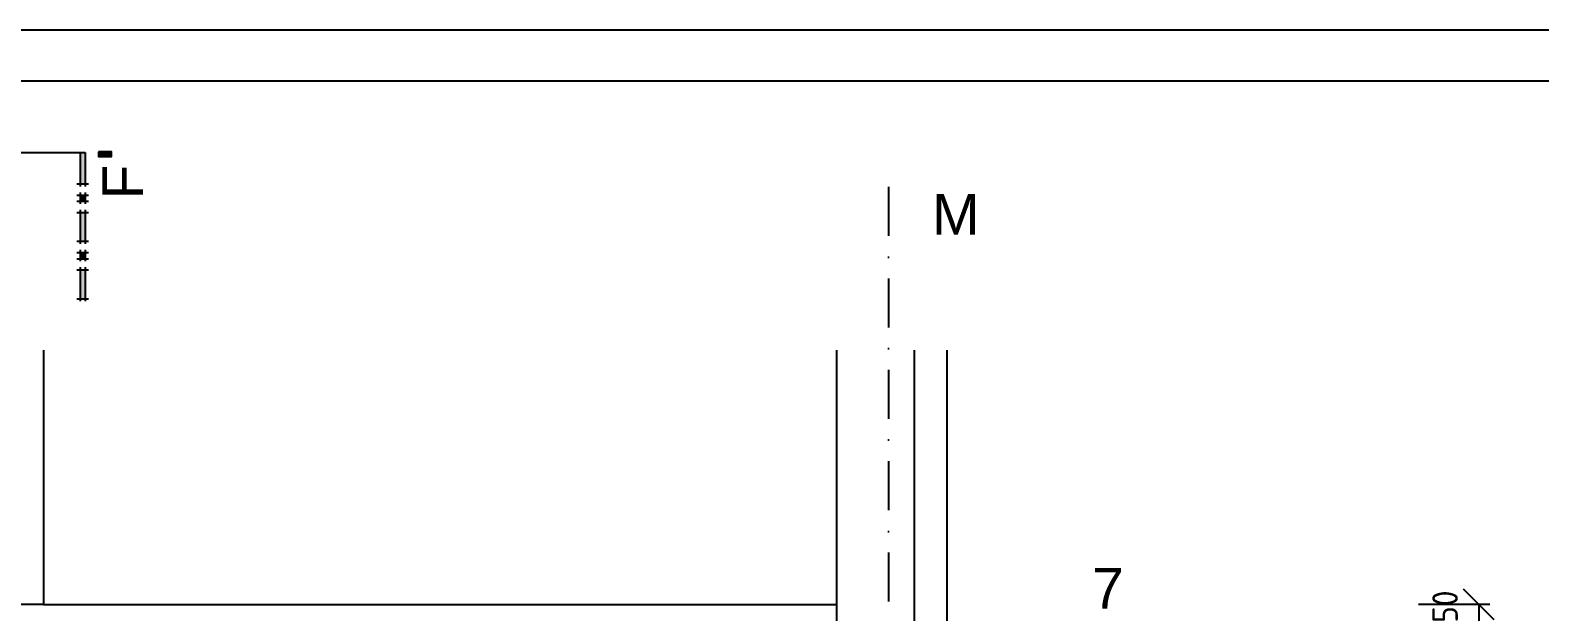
# Model space of a CAD drawing. Extents: x 4511820 to 5180432, y -1526536 to -944957.
# Drawn here: x 5036591 to 5043985, y -1136339 to -1133488 of the extents above; entities that cross this region are included whole.
import ezdxf

# ---------------------------------------------------------------- set-up
doc = ezdxf.new("R2010")
doc.units = 0
doc.header["$MEASUREMENT"] = 0
doc.linetypes.add('BODKOCIARKOVANA_3', pattern=[5.6, 3, -1.3, 0, -1.3])
doc.layers.get('0').update_dxf_attribs({"linetype": 'CONTINUOUS'})
doc.layers.get('Defpoints').update_dxf_attribs({"color": 61, "linetype": 'CONTINUOUS'})
for name, color, linetype in [('KÓTY', 4, 'CONTINUOUS'), ('MÚRY', 1, 'CONTINUOUS'), ('osi', 253, 'CONTINUOUS'), ('TENKÁ', 7, 'CONTINUOUS')]:
    doc.layers.add(name, color=color, linetype=linetype)
doc.styles.add('styl1', font='arial.ttf')
doc.styles.add('STYLE1', font='isocp.shx')
doc.dimstyles.new('STANDARD-50', dxfattribs={"dimtxt": 125, "dimasz": 150, "dimexe": 10, "dimexo": 200, "dimgap": 20, "dimtad": 1, "dimdsep": 46, "dimlunit": 6, "dimtxsty": 'STYLE1', "dimblk1": 'OBLIQUE', "dimblk2": 'OBLIQUE', "dimsah": 1, "dimcen": 2.5, "dimse1": 1, "dimse2": 1, "dimadec": 0, "dimazin": 0, "dimtfac": 1, "dimtmove": 1, "dimatfit": 3, "dimldrblk": 'OBLIQUE', "dimfxl": 1, "dimtolj": 1, "dimtzin": 0, "dimarcsym": 0})

# ---------------------------------------------------------------- blocks, each defined once
blk = doc.blocks.new('_OBLIQUE')
at = {"color": 0, "linetype": 'ByBlock'}
blk.add_line((-0.5, -0.5), (0.5, 0.5), dxfattribs=at)
blk = doc.blocks.new('*D12831')
at = {"layer": 'Defpoints', "color": 0}
for p in [(5040541, -1136304.2), (5040541, -1136554.2), (5043687.5, -1136554.2)]:
    blk.add_point(p, dxfattribs=at)
at = {"layer": 'KÓTY', "color": 0, "lineweight": -2}
blk.add_line((5043687.5, -1136304.2), (5043687.5, -1136554.2), dxfattribs=at)
at = {"layer": 'KÓTY', "color": 0, "linetype": 'ByBlock', "lineweight": -2, "xscale": 150, "yscale": 150, "zscale": 150}
for p, rotation in [((5043687.5, -1136304.2), 90), ((5043687.5, -1136554.2), 270)]:
    blk.add_blockref('_OBLIQUE', p, dxfattribs=dict(at, rotation=rotation))
at = {"layer": 'KÓTY', "color": 0, "insert": (5043521.5, -1136352.5), "char_height": 125, "attachment_point": 5, "rotation": 90, "style": 'STYLE1'}
blk.add_mtext('\\A1;250', dxfattribs=at)

msp = doc.modelspace()

# ---------------------------------------------------------------- hatches: boundary and pattern name
at = {"layer": 'TENKÁ'}
h = msp.add_hatch(color=256, dxfattribs=at)
h.dxf.hatch_style = 1
h.paths.add_polyline_path([(5036861, -1134242.301), (5036861, -1134088.676), (5036835.125, -1134088.676), (5036835.125, -1134242.301)])
h = msp.add_hatch(color=256, dxfattribs=at)
h.dxf.hatch_style = 1
h.paths.add_polyline_path([(5036861, -1134242.301), (5036861, -1134088.676), (5036835.125, -1134088.676), (5036835.125, -1134242.301)])
h = msp.add_hatch(color=256, dxfattribs=at)
h.dxf.hatch_style = 1
h.paths.add_polyline_path([(5036925.875, -1134108.051), (5036989.5, -1134108.051), (5036989.5, -1134084.426), (5036925.875, -1134084.426)])
h = msp.add_hatch(color=256, dxfattribs=at)
h.dxf.hatch_style = 1
h.paths.add_polyline_path([(5036925.875, -1134108.051), (5036989.5, -1134108.051), (5036989.5, -1134084.426), (5036925.875, -1134084.426)])
h = msp.add_hatch(color=256, dxfattribs=at)
h.dxf.hatch_style = 1
h.paths.add_polyline_path([(5036861, -1134297.176), (5036835.125, -1134297.176), (5036835.125, -1134327.426), (5036861, -1134327.426)])
h = msp.add_hatch(color=256, dxfattribs=at)
h.dxf.hatch_style = 1
h.paths.add_polyline_path([(5036861, -1134297.176), (5036835.125, -1134297.176), (5036835.125, -1134327.426), (5036861, -1134327.426)])
h = msp.add_hatch(color=256, dxfattribs=at)
h.dxf.hatch_style = 1
h.paths.add_polyline_path([(5036861, -1134523.426), (5036861, -1134382.301), (5036835.125, -1134382.301), (5036835.125, -1134523.426)])
h = msp.add_hatch(color=256, dxfattribs=at)
h.dxf.hatch_style = 1
h.paths.add_polyline_path([(5036861, -1134523.426), (5036861, -1134382.301), (5036835.125, -1134382.301), (5036835.125, -1134523.426)])
h = msp.add_hatch(color=256, dxfattribs=at)
h.dxf.hatch_style = 1
h.paths.add_polyline_path([(5036861, -1134578.301), (5036835.125, -1134578.301), (5036835.125, -1134608.551), (5036861, -1134608.551)])
h = msp.add_hatch(color=256, dxfattribs=at)
h.dxf.hatch_style = 1
h.paths.add_polyline_path([(5036861, -1134578.301), (5036835.125, -1134578.301), (5036835.125, -1134608.551), (5036861, -1134608.551)])
h = msp.add_hatch(color=256, dxfattribs=at)
h.dxf.hatch_style = 1
h.paths.add_polyline_path([(5036861, -1134663.426), (5036835.125, -1134663.426), (5036835.125, -1134804.551), (5036861, -1134804.551)])
h = msp.add_hatch(color=256, dxfattribs=at)
h.dxf.hatch_style = 1
h.paths.add_polyline_path([(5036861, -1134663.426), (5036835.125, -1134663.426), (5036835.125, -1134804.551), (5036861, -1134804.551)])

# ---------------------------------------------------------------- linework, layer by layer
at = {"layer": 'KÓTY', "ltscale": 25}
msp.add_line((5043740.903, -1136304.191), (5043390.903, -1136304.191), dxfattribs=at)
at = {"layer": 'MÚRY', "ltscale": 0.25}
msp.add_line((5036656, -1135057), (5036656, -1136304.191), dxfattribs=at)
at = {"layer": 'MÚRY'}
for p, q in [((5040541, -1135057), (5040541, -1136304.191)), ((5041081, -1135057), (5041081, -1137604.191)), ((5036656, -1136304.191), (5040541, -1136304.191))]:
    msp.add_line(p, q, dxfattribs=at)
at = {"layer": 'osi', "linetype": 'BODKOCIARKOVANA_3', "ltscale": 80}
msp.add_line((5040796, -1134257), (5040796, -1171774.191), dxfattribs=at)
at = {"layer": 'TENKÁ', "color": 7}
for p, q in [((5065037, -1133488.497), (4975746, -1133488.497)), ((5064787, -1133738.497), (4975996, -1133738.497))]:
    msp.add_line(p, q, dxfattribs=at)
at = {"layer": 'TENKÁ'}
for p, q in [((5036226, -1134088.676), (5036861, -1134088.676)), ((5036226, -1134088.676), (5036861, -1134088.676)), ((5036835.125, -1134088.676), (5036835.125, -1134254.801)), ((5036835.125, -1134088.676), (5036835.125, -1134254.801)), ((5036861, -1134088.676), (5036861, -1134254.801)), ((5036861, -1134088.676), (5036861, -1134254.801)), ((5036818.875, -1134242.301), (5036875.875, -1134242.301)), ((5036818.875, -1134242.301), (5036875.875, -1134242.301)), ((5036818.875, -1134297.176), (5036875.875, -1134297.176)), ((5036818.875, -1134297.176), (5036875.875, -1134297.176)), ((5036835.125, -1134284.676), (5036835.125, -1134339.926)), ((5036835.125, -1134284.676), (5036835.125, -1134339.926)), ((5036861, -1134284.676), (5036861, -1134339.926)), ((5036861, -1134284.676), (5036861, -1134339.926)), ((5036818.875, -1134327.426), (5036875.875, -1134327.426)), ((5036818.875, -1134327.426), (5036875.875, -1134327.426)), ((5036818.875, -1134382.301), (5036875.875, -1134382.301)), ((5036818.875, -1134382.301), (5036875.875, -1134382.301)), ((5036835.125, -1134369.801), (5036835.125, -1134535.926)), ((5036835.125, -1134369.801), (5036835.125, -1134535.926)), ((5036861, -1134369.801), (5036861, -1134535.926)), ((5036861, -1134369.801), (5036861, -1134535.926)), ((5036818.875, -1134523.426), (5036875.875, -1134523.426)), ((5036818.875, -1134523.426), (5036875.875, -1134523.426)), ((5036818.875, -1134578.301), (5036875.875, -1134578.301)), ((5036818.875, -1134578.301), (5036875.875, -1134578.301)), ((5036818.875, -1134608.551), (5036875.875, -1134608.551)), ((5036818.875, -1134608.551), (5036875.875, -1134608.551)), ((5036835.125, -1134565.801), (5036835.125, -1134621.051)), ((5036835.125, -1134565.801), (5036835.125, -1134621.051)), ((5036861, -1134565.801), (5036861, -1134621.051)), ((5036861, -1134565.801), (5036861, -1134621.051)), ((5036818.875, -1134663.426), (5036875.875, -1134663.426)), ((5036818.875, -1134663.426), (5036875.875, -1134663.426)), ((5036835.125, -1134650.926), (5036835.125, -1134817.051)), ((5036835.125, -1134650.926), (5036835.125, -1134817.051)), ((5036861, -1134650.926), (5036861, -1134817.051)), ((5036861, -1134650.926), (5036861, -1134817.051)), ((5036818.875, -1134804.551), (5036875.875, -1134804.551)), ((5036818.875, -1134804.551), (5036875.875, -1134804.551)), ((5040921, -1135057), (5040921, -1136554.191)), ((5036656, -1136304.191), (5036541, -1136304.191)), ((5040541, -1136304.191), (5040541, -1136554.191))]:
    msp.add_line(p, q, dxfattribs=at)
msp.add_lwpolyline([(5036925.875, -1134084.426), (5036925.875, -1134108.051), (5036989.5, -1134108.051), (5036989.5, -1134084.426)], close=True, dxfattribs=at)
msp.add_lwpolyline([(5036925.875, -1134084.426), (5036925.875, -1134108.051), (5036989.5, -1134108.051), (5036989.5, -1134084.426)], close=True, dxfattribs=at)

# ---------------------------------------------------------------- texts
at = {"layer": 'TENKÁ', "ltscale": 0.25, "style": 'styl1'}
msp.add_text('F', height=200, rotation=90, dxfattribs=at).set_placement((5037144.317, -1134317.912))
msp.add_text('F', height=200, rotation=90, dxfattribs=at).set_placement((5037144.317, -1134317.912))
for s, p in [('M', (5041008.554, -1134491.5)), ('7', (5041792.054, -1136324.789))]:
    msp.add_text(s, height=200, dxfattribs=at).set_placement(p)

# ---------------------------------------------------------------- dimensions: what is measured, and where the dimension line sits
at = {"layer": 'KÓTY'}
dim = msp.add_linear_dim(base=(5043687.5, -1136554.191), p1=(5040541, -1136304.191), p2=(5040541, -1136554.191), angle=90, dimstyle='STANDARD-50', dxfattribs=at)
dim.commit()
dim.dimension.update_dxf_attribs({"geometry": '*D12831', "text_midpoint": (5043604, -1136352.5), "dimtype": 160})

doc.saveas('drawing.dxf')
